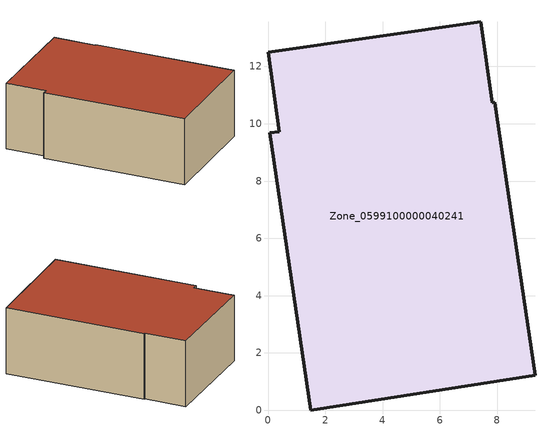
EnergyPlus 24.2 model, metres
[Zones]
Zone_0599100000040241
 floor ground (C_G): 7.92,10.75 9.32,1.22 1.49,0 0.06,9.68 0.4,9.73 0,12.5 7.42,13.56 7.82,10.73 z0
 wall outside (C_F): 7.82,10.73 7.42,13.56 0,12.5 0.4,9.73 0.06,9.68 1.49,0 9.32,1.22 7.92,10.75 7.82,10.73 z0:4.61
 roof outside (C_R): 9.32,1.22 7.92,10.75 7.82,10.73 7.42,13.56 0,12.5 0.4,9.73 0.06,9.68 1.49,0 z4.61
[BUILDING]
Pand.0599100000040241: North Axis=0; Terrain=City; Loads Convergence Tolerance Value=0.04; Temperature Convergence Tolerance Value=0.4; Solar Distribution=FullExterior; Maximum Number of Warmup Days=25; Minimum Number of Warmup Days=1
[Site:Location]
Rotterdam.The.Hague.AP_ZH_NLD Design_Conditions: Latitude=51.96; Longitude=4.45; Time Zone=1; Elevation=-4.5
[SITE:GROUNDTEMPERATURE:BUILDINGSURFACE]
18, 18, 18, 18, 18, 18, 18, 18, 18, 18, 18, 18
[MATERIAL] Thermal Absorptance=0.9; Solar Absorptance=0.7; Visible Absorptance=0.7
Name | Roughness | Thickness | Conductivity | Density | Specific Heat
G.D.1965 | MediumSmooth | 0.15 | 1 | 540 | 1210
F.D.1965 | Rough | 0.3 | 0.857143 | 1920 | 840
R.D.1965 | MediumRough | 0.2 | 0.08 | 1500 | 1000
[CONSTRUCTION]
C_G: G.D.1965
C_F: F.D.1965
C_R: R.D.1965
[ZONE]
Zone_0599100000040241: Type=1; Multiplier=1; Ceiling Height=Autocalculate; Volume=Autocalculate; Floor Area=autocalculate; Part of Total Floor Area=Yes
[ZONEINFILTRATION:DESIGNFLOWRATE]
Infil_Zone_0599100000040241: Zone or ZoneList or Space or SpaceList=Zone_0599100000040241; Schedule=AlwaysOn; Design Flow Rate Calculation Method=Flow/Area; Flow Rate per Floor Area=0.0042; Constant Term Coefficient=1; Temperature Term Coefficient=0; Velocity Term Coefficient=0; Velocity Squared Term Coefficient=0
[HVACTEMPLATE:ZONE:IDEALLOADSAIRSYSTEM]
Zone_0599100000040241: Maximum Heating Supply Air Temperature=50; Minimum Cooling Supply Air Temperature=13; Maximum Heating Supply Air Humidity Ratio=0.0156; Minimum Cooling Supply Air Humidity Ratio=0.0077; Heating Limit=NoLimit; Cooling Limit=NoLimit; Dehumidification Control Type=ConstantSensibleHeatRatio; Cooling Sensible Heat Ratio=0.7; Dehumidification Setpoint=60; Humidification Control Type=None; Humidification Setpoint=30; Outdoor Air Method=None; Outdoor Air Flow Rate per Person=0.00944; Outdoor Air Flow Rate per Zone Floor Area=0; Outdoor Air Flow Rate per Zone=0; Demand Controlled Ventilation Type=None; Outdoor Air Economizer Type=NoEconomizer; Heat Recovery Type=None; Sensible Heat Recovery Effectiveness=0.7; Latent Heat Recovery Effectiveness=0.65
[ZONECONTROL:THERMOSTAT]
ThermostatControl_Zone_0599100000040241: Zone or ZoneList=Zone_0599100000040241; Control Type Schedule=DualSetpointControlType; Control 1=Thermostat_Zone_0599100000040241; Temperature Difference Between Cutout And Setpoint=0
[THERMOSTATSETPOINT:DUALSETPOINT]
Thermostat_Zone_0599100000040241: Heating Setpoint Temperature Schedule=HeatingSetpoint_Zone_0599100000040241; Cooling Setpoint Temperature Schedule=CoolingSetpoint_Zone_0599100000040241
[SCHEDULE:COMPACT]
HeatingSetpoint_Zone_0599100000040241: Through: 12/31, For: AllDays, Until: 24:00, 21
CoolingSetpoint_Zone_0599100000040241: Through: 12/31, For: AllDays, Until: 24:00, 24
DualSetpointControlType: Through: 12/31, For: AllDays, Until: 24:00, 4
AlwaysOn: Through: 12/31, For: AllDays, Until: 24:00, 1
